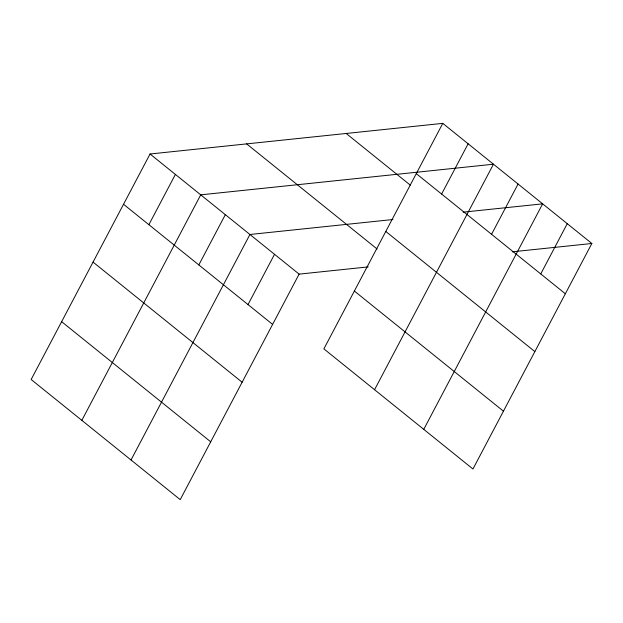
<?xml version="1.0" encoding="UTF-8"?>
<svg xmlns="http://www.w3.org/2000/svg" width="623" height="623" viewBox="0 0 623 623"><rect width="100%" height="100%" fill="white"/><g stroke="black" fill="none" stroke-linecap="round" stroke-linejoin="round"><path stroke-width="0.93" d="M442.782 123.362L323.882 348.872L472.95 469.002L591.85 243.492L442.782 123.362L150.05 153.998L31.15 379.508L180.218 499.638L299.118 274.128L368.255 266.893M148.881 224.693L175.39 174.424M81.831 420.354L200.731 194.843L493.463 164.207L374.563 389.718M198.823 264.939L225.331 214.662M131.025 459.992L249.924 234.489L392.973 219.514M248.016 304.577L274.525 254.309M441.614 194.057L468.122 143.781M491.555 234.295L518.063 184.026M423.757 429.356L542.656 203.846L463.099 212.17M540.748 273.941L567.257 223.673M512.293 251.817L591.85 243.492M416.273 173.63L565.341 293.76M346.178 133.47L410.277 185.124M385.785 231.46L534.853 351.59M246.646 143.89L377.086 249.005M354.37 291.042L503.439 411.172M150.05 153.998L299.118 274.128M123.541 204.274L272.617 324.396M93.053 262.096L242.121 382.226M61.638 321.678L210.714 441.808"/></g></svg>
